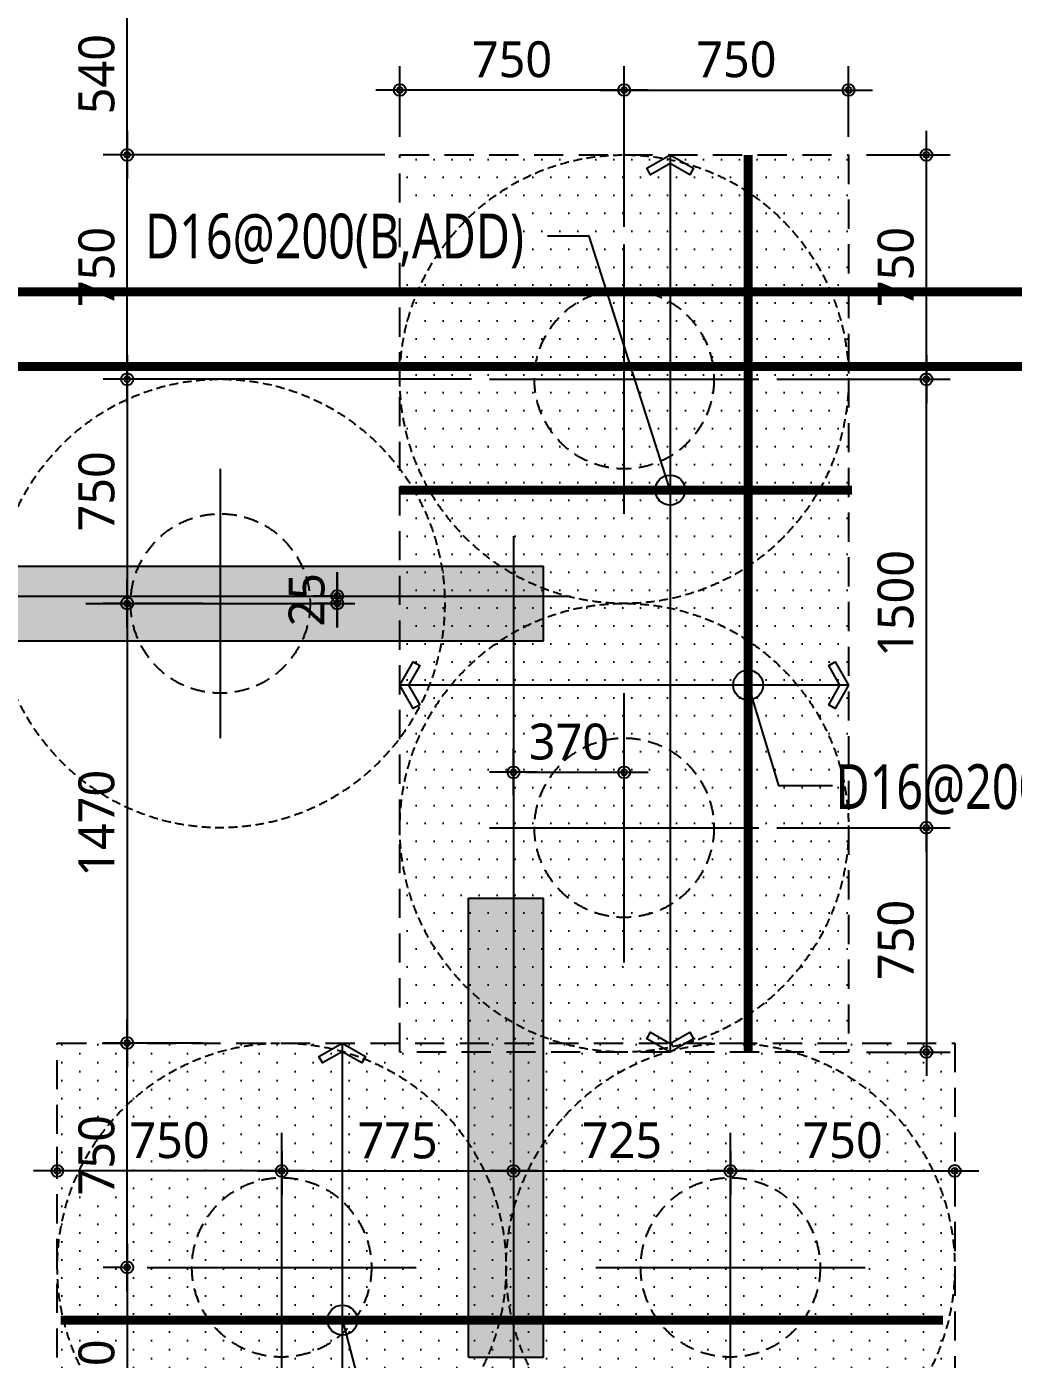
# Model space of a CAD drawing. Header units: millimetres. Extents: x 262481 to 2519995, y -394348 to 364571.
# Drawn here: x 547497 to 550795, y -72034 to -67578 of the extents above; entities that cross this region are included whole.
import ezdxf
from ezdxf.enums import TextEntityAlignment as Align
from ezdxf.xclip import XClip

# ---------------------------------------------------------------- set-up
doc = ezdxf.new("R2010")
doc.units = ezdxf.units.MM
doc.header["$LTSCALE"] = 65
doc.header["$XCLIPFRAME"] = 0
for name, pattern in [('HID2', [7.5, 6, -1.5]), ('XS-기초$0$CEN', [62, 60, -1, 0, -1]), ('XS-기초$0$HID', [2.3, 1.5, -0.8])]:
    doc.linetypes.add(name, pattern=pattern)
doc.layers.get('Defpoints').update_dxf_attribs({"color": 145})
for name, color, linetype in [('BAR-B', 2, 'HID2'), ('BAR-T', 2, 'Continuous'), ('DIM', 7, 'Continuous'), ('DOT', 3, 'Continuous'), ('LEADER', 7, 'Continuous'), ('T', 1, 'Continuous'), ('XS-기초$0$252', 252, 'Continuous'), ('XS-기초$0$CEN', 1, 'XS-기초$0$CEN'), ('XS-기초$0$PILE', 3, 'XS-기초$0$HID'), ('XS-기초$0$WALL', 11, 'Continuous'), ('XS-기초$0$보강구간', 6, 'XS-기초$0$HID')]:
    doc.layers.add(name, color=color, linetype=linetype)
doc.layers.add('XS-기초$0$DEFPOINT', color=144, linetype='Continuous', plot=False)
doc.styles.add('맑은고딕', font='malgun.ttf')
doc.dimstyles.new('DIM_40', dxfattribs={"dimscale": 40, "dimtxt": 3, "dimasz": 1, "dimexe": 2, "dimexo": 1.5, "dimgap": 1, "dimtad": 1, "dimdec": 0, "dimzin": 0, "dimdsep": 46, "dimtxsty": '맑은고딕', "dimblk1": 'DIMDOT', "dimblk2": 'DIMDOT', "dimsah": 1, "dimcen": 0.09, "dimdle": 2, "dimclrd": 7, "dimclre": 7, "dimclrt": 6, "dimadec": 0, "dimazin": 0, "dimtfac": 1, "dimtdec": 0, "dimtix": 1, "dimtmove": 2, "dimatfit": 3, "dimldrblk": 'DIMDOT', "dimfxl": 0, "dimtolj": 1, "dimtzin": 0, "dimarcsym": 0})

# ---------------------------------------------------------------- blocks, each defined once
blk = doc.blocks.new('XS-기초$0$PILE-600')
at = {"layer": 'XS-기초$0$DEFPOINT', "color": 173, "linetype": 'XS-기초$0$HID', "ltscale": 0.3}
blk.add_circle((0, 0), 750, dxfattribs=at)
at = {"layer": 'XS-기초$0$PILE', "linetype": 'Continuous'}
for p, q in [((0, -450), (0, 450)), ((-450, 0), (450, 0))]:
    blk.add_line(p, q, dxfattribs=at)
at = {"layer": 'XS-기초$0$PILE', "ltscale": 0.5}
blk.add_circle((0, 0), 300, dxfattribs=at)
blk = doc.blocks.new('XS-기초$0$A$C762E058C')
at = {"layer": 'XS-기초$0$252'}
h = blk.add_hatch(color=256, dxfattribs=at)
h.dxf.hatch_style = 1
h.paths.add_polyline_path([(124805, -55785), (124805, -55985), (123925, -55985), (123925, -56285), (125305, -56285), (125305, -57445), (126255, -57445), (126255, -63825), (124900, -63825), (124900, -64125), (125200, -64125), (125200, -64625), (125700, -64625), (125700, -64125), (126255, -64125), (126255, -65410), (126505, -65410), (126505, -64125), (127860, -64125), (127860, -63825), (126505, -63825), (126505, -57445), (127455, -57445), (127455, -56285), (128835, -56285), (128835, -55985), (127155, -55985), (127155, -57145), (126380, -57145), (125605, -57145), (125605, -55985), (125605, -55785)])
h.paths.add_polyline_path([(106100, -55300), (105300, -55300), (105300, -55800), (106100, -55800)])
h.paths.add_polyline_path([(105600, -63900), (105800, -63900), (105800, -65410), (106100, -65410), (106100, -64125), (107400, -64125), (107400, -63825), (106100, -63825), (106100, -60730), (109280, -60730), (109280, -60480), (106100, -60480), (106100, -56285), (106915, -56285), (106915, -55985), (105800, -55985), (105800, -63100), (105600, -63100)])
h.paths.add_polyline_path([(133680, -63250), (133480, -63250), (133480, -55950), (133680, -55950), (133680, -55150), (133480, -55150), (133480, -54495), (133180, -54495), (133180, -55985), (132365, -55985), (132365, -56285), (133180, -56285), (133180, -60480), (130000, -60480), (130000, -60730), (133180, -60730), (133180, -63825), (131880, -63825), (131880, -64125), (133180, -64125), (133180, -65410), (133480, -65410), (133480, -64050), (133680, -64050)])
h.paths.add_polyline_path([(117700, -64625), (117700, -63825), (117200, -63825), (117200, -64625)], flags=17)
h.paths.add_polyline_path([(109700, -63825), (109200, -63825), (108910, -63825), (108910, -64125), (109200, -64125), (109200, -64625), (109700, -64625)])
h.paths.add_polyline_path([(124075, -54635), (124375, -54635), (124375, -46185), (117850, -46185), (117850, -45985), (117050, -45985), (117050, -46185), (116075, -46185), (116075, -46485), (116525, -46485), (116525, -49385), (116825, -49385), (116825, -46485), (121375, -46485), (121375, -49085), (117935, -49085), (117935, -49385), (121850, -49385), (121850, -49085), (121675, -49085), (121675, -46485), (124075, -46485), (124075, -49085), (123420, -49085), (123420, -49385), (124075, -49385), (124075, -51585), (123475, -51585), (123475, -51885), (124075, -51885), (124075, -54185), (119175, -54185), (119175, -51885), (119875, -51885), (119875, -51585), (118875, -51585), (118875, -54185), (116525, -54185), (116525, -54485), (124075, -54485)])
h.paths.add_polyline_path([(120965, -51885), (122285, -51885), (122285, -51585), (120965, -51585)], flags=17)
h.paths.add_polyline_path([(114725, -53185), (113725, -53185), (113725, -53885), (110505, -53885), (110505, -53185), (109505, -53185), (109505, -53885), (108085, -53885), (108085, -53185), (107085, -53185), (107085, -53885), (105800, -53885), (105800, -54185), (114725, -54185)])
h.paths.add_polyline_path([(113025, -65410), (112775, -65410), (112775, -64125), (111420, -64125), (111420, -63825), (112775, -63825), (112775, -57445), (111825, -57445), (111825, -56285), (110445, -56285), (110445, -55985), (112125, -55985), (112125, -57145), (112900, -57145), (113675, -57145), (113675, -55985), (115355, -55985), (115355, -56285), (113975, -56285), (113975, -57445), (113025, -57445), (113025, -63825), (114380, -63825), (114380, -64125), (113025, -64125)])
h.paths.add_polyline_path([(119765, -65410), (119515, -65410), (119515, -64125), (118400, -64125), (118400, -63825), (119515, -63825), (119515, -60730), (116520, -60730), (116520, -60480), (119515, -60480), (119515, -56285), (118885, -56285), (118885, -55985), (119640, -55985), (120395, -55985), (120395, -56285), (119765, -56285), (119765, -60480), (122760, -60480), (122760, -60730), (119765, -60730), (119765, -63825), (120880, -63825), (120880, -64125), (119765, -64125)])
h.paths.add_polyline_path([(122390, -64125), (122390, -63825), (122790, -63825), (122790, -64125)])
h.paths.add_polyline_path([(122510, -63125), (122760, -63125), (122760, -61590), (122510, -61590)], flags=17)
h.paths.add_polyline_path([(122510, -56985), (122760, -56985), (122760, -57815), (122510, -57815)], flags=17)
h.paths.add_polyline_path([(121905, -56285), (122705, -56285), (122705, -55985), (121905, -55985)])
h.paths.add_polyline_path([(130370, -64125), (130370, -63825), (129970, -63825), (129970, -64125)])
h.paths.add_polyline_path([(130250, -63125), (130000, -63125), (130000, -61590), (130250, -61590)])
h.paths.add_polyline_path([(130250, -56985), (130000, -56985), (130000, -57815), (130250, -57815)])
h.paths.add_polyline_path([(130855, -56285), (130055, -56285), (130055, -55985), (130855, -55985)], flags=17)
h.paths.add_polyline_path([(116890, -64125), (116890, -63825), (116490, -63825), (116490, -64125)])
h.paths.add_polyline_path([(116770, -63125), (116520, -63125), (116520, -61590), (116770, -61590)])
h.paths.add_polyline_path([(116770, -56985), (116520, -56985), (116520, -57815), (116770, -57815)])
h.paths.add_polyline_path([(117375, -56285), (116575, -56285), (116575, -55985), (117375, -55985)])
h.paths.add_polyline_path([(109030, -63125), (109280, -63125), (109280, -61590), (109030, -61590)], flags=17)
h.paths.add_polyline_path([(109030, -56985), (109280, -56985), (109280, -57815), (109030, -57815)], flags=17)
h.paths.add_polyline_path([(108425, -56285), (109225, -56285), (109225, -55985), (108425, -55985)])
h.paths.add_polyline_path([(125850, -47200), (125050, -47200), (125050, -47700), (125850, -47700)])
h.paths.add_polyline_path([(114725, -50300), (113725, -50300), (113725, -51300), (114725, -51300)])
h.paths.add_polyline_path([(110505, -50300), (109505, -50300), (109505, -51300), (110505, -51300)])
h.paths.add_polyline_path([(108085, -50300), (107085, -50300), (107085, -51300), (108085, -51300)])
h.paths.add_polyline_path([(110505, -45410), (109505, -45410), (109505, -44410), (110505, -44410)])
h.paths.add_polyline_path([(108085, -45410), (107085, -45410), (107085, -44410), (108085, -44410)])
h.paths.add_polyline_path([(110505, -48330), (109505, -48330), (109505, -47330), (110505, -47330), (110505, -47705), (113005, -47705), (113005, -46805), (114425, -46805), (114425, -45775), (114725, -45775), (114725, -47105), (113305, -47105), (113305, -47830), (113305, -48555), (114725, -48555), (114725, -49850), (114425, -49850), (114425, -48855), (113005, -48855), (113005, -47955), (110505, -47955)])
h.paths.add_polyline_path([(108085, -48330), (107085, -48330), (107085, -47955), (105800, -47955), (105800, -47705), (107085, -47705), (107085, -47330), (108085, -47330)])
h.paths.add_polyline_path([(113725, -44360), (113725, -44610), (113095, -44610), (113095, -44360)])
h.paths.add_polyline_path([(114425, -43755), (114425, -44555), (114725, -44555), (114725, -43755)])
h.paths.add_polyline_path([(133850, -47200), (133050, -47200), (133050, -47700), (133850, -47700)])
h.paths.add_polyline_path([(125850, -39100), (125050, -39100), (125050, -39600), (125850, -39600)])
h.paths.add_polyline_path([(117850, -39100), (117050, -39100), (117050, -39600), (117850, -39600)], flags=17)
h.paths.add_polyline_path([(117485, -34200), (117485, -34500), (118975, -34500), (118975, -36300), (116075, -36300), (116075, -36600), (119275, -36600), (119275, -29350), (105800, -29350), (105800, -29650), (107085, -29650), (107085, -30350), (108085, -30350), (108085, -29650), (109505, -29650), (109505, -30350), (110505, -30350), (110505, -29650), (114425, -29650), (114425, -30465), (114725, -30465), (114725, -29650), (116075, -29650), (116075, -35190), (116375, -35190), (116375, -29650), (118975, -29650), (118975, -34200)])
h.paths.add_polyline_path([(110505, -41290), (109505, -41290), (109505, -42290), (110505, -42290), (110505, -41915), (114425, -41915), (114425, -42545), (114725, -42545), (114725, -41790), (114725, -41035), (114425, -41035), (114425, -41665), (110505, -41665)])
h.paths.add_polyline_path([(108085, -41290), (107085, -41290), (107085, -41665), (105800, -41665), (105800, -41915), (107085, -41915), (107085, -42290), (108085, -42290)])
h.paths.add_polyline_path([(110505, -38170), (109505, -38170), (109505, -39170), (110505, -39170)])
h.paths.add_polyline_path([(108085, -38170), (107085, -38170), (107085, -39170), (108085, -39170)])
h.paths.add_polyline_path([(110505, -36250), (109505, -36250), (109505, -35250), (110505, -35250), (110505, -35625), (113005, -35625), (113005, -34725), (114425, -34725), (114425, -33695), (114725, -33695), (114725, -35025), (113305, -35025), (113305, -35750), (113305, -36475), (114725, -36475), (114725, -37805), (114425, -37805), (114425, -36775), (113005, -36775), (113005, -35875), (110505, -35875)])
h.paths.add_polyline_path([(108085, -36250), (107085, -36250), (107085, -35875), (105800, -35875), (105800, -35625), (107085, -35625), (107085, -35250), (108085, -35250)])
h.paths.add_polyline_path([(110505, -33330), (109505, -33330), (109505, -32330), (110505, -32330)], flags=17)
h.paths.add_polyline_path([(108085, -33330), (107085, -33330), (107085, -32330), (108085, -32330)], flags=17)
h.paths.add_polyline_path([(113725, -39220), (113725, -38970), (113095, -38970), (113095, -39220)])
h.paths.add_polyline_path([(114425, -39825), (114425, -39025), (114725, -39025), (114725, -39825)])
h.paths.add_polyline_path([(113725, -32280), (113725, -32530), (113095, -32530), (113095, -32280)], flags=17)
h.paths.add_polyline_path([(114425, -31675), (114425, -32475), (114725, -32475), (114725, -31675)], flags=17)
edge = h.paths.add_edge_path()
edge.add_line((121375, -49385), (121850, -49385))
edge.add_line((116075, -34200), (116075, -34500))
blk = doc.blocks.new('XS-기초')
at = {"layer": 'XS-기초$0$CEN'}
for p, q in [((227490, 137920), (227490, 132890)), ((224470, 137720), (227680, 137720))]:
    blk.add_line(p, q, dxfattribs=at)
at = {"layer": 'XS-기초$0$WALL'}
for p, q in [((224410, 137820), (227590, 137820)), ((227590, 137570), (227590, 137820)), ((224410, 137570), (227590, 137570)), ((227340, 135175), (227340, 136710)), ((227340, 136710), (227590, 136710)), ((227590, 135175), (227590, 136710)), ((227340, 135175), (227590, 135175))]:
    blk.add_line(p, q, dxfattribs=at)
at = {"layer": 'XS-기초$0$보강구간'}
blk.add_lwpolyline([(228610, 139195), (228610, 136195), (227110, 136195), (227110, 139195)], close=True, dxfattribs=at)
blk.add_lwpolyline([(226260, 133225), (226260, 134725), (225965, 134725), (225965, 136225), (228965, 136225), (228965, 134725), (229260, 134725), (229260, 133225), (226260, 133225)], dxfattribs=at)
at = {"layer": 'XS-기초$0$252'}
blk.add_blockref('XS-기초$0$A$C762E058C', (118310, 198300), dxfattribs=at)
at = {"layer": 'XS-기초$0$PILE'}
for p in [(227860, 138445), (226510, 137695), (227860, 136945), (226715, 135475), (228215, 135475)]:
    blk.add_blockref('XS-기초$0$PILE-600', p, dxfattribs=at)
blk = doc.blocks.new('DIMDOT')
at = {"layer": 'DIM', "linetype": 'Continuous'}
blk.add_line((-2, 0), (2, 0), dxfattribs=at)
for radius in [0.5, 0.25]:
    blk.add_circle((0, 0), radius, dxfattribs=at)
blk = doc.blocks.new('*D383')
at = {"layer": 'Defpoints', "color": 0, "linetype": 'Continuous', "transparency": 16777216}
for p in [(547832.8, -70976.6), (547899.3, -70976.6), (547899.3, -71726.6)]:
    blk.add_point(p, dxfattribs=at)
at = {"layer": 'DIM', "color": 7, "linetype": 'Continuous', "lineweight": -2, "transparency": 16777216}
for p, q in [((547839.3, -70976.6), (547752.8, -70976.6)), ((547832.8, -71686.6), (547832.8, -71016.6)), ((547839.3, -71726.6), (547752.8, -71726.6))]:
    blk.add_line(p, q, dxfattribs=at)
at = {"layer": 'DIM', "color": 7, "linetype": 'Continuous', "lineweight": -2, "transparency": 16777216, "xscale": 40, "yscale": 40, "zscale": 40}
for p, rotation in [((547832.8, -70976.6), 90), ((547832.8, -71726.6), 270)]:
    blk.add_blockref('DIMDOT', p, dxfattribs=dict(at, rotation=rotation))
at = {"layer": 'DIM', "color": 6, "linetype": 'Continuous', "transparency": 16777216, "insert": (547730.8, -71351.6), "char_height": 120, "attachment_point": 5, "rotation": 90, "style": '맑은고딕'}
blk.add_mtext('\\A1;750', dxfattribs=at)
blk = doc.blocks.new('*D384')
at = {"layer": 'Defpoints', "color": 0, "linetype": 'Continuous', "transparency": 16777216}
for p in [(547899.3, -71726.6), (547832.8, -72476.6), (547899.3, -72476.6)]:
    blk.add_point(p, dxfattribs=at)
at = {"layer": 'DIM', "color": 7, "linetype": 'Continuous', "lineweight": -2, "transparency": 16777216}
for p, q in [((547839.3, -71726.6), (547752.8, -71726.6)), ((547832.8, -71766.6), (547832.8, -72436.6)), ((547839.3, -72476.6), (547752.8, -72476.6))]:
    blk.add_line(p, q, dxfattribs=at)
at = {"layer": 'DIM', "color": 7, "linetype": 'Continuous', "lineweight": -2, "transparency": 16777216, "xscale": 40, "yscale": 40, "zscale": 40}
for p, rotation in [((547832.8, -71726.6), 90), ((547832.8, -72476.6), 270)]:
    blk.add_blockref('DIMDOT', p, dxfattribs=dict(at, rotation=rotation))
at = {"layer": 'DIM', "color": 6, "linetype": 'Continuous', "transparency": 16777216, "insert": (547730.8, -72101.6), "char_height": 120, "attachment_point": 5, "rotation": 90, "style": '맑은고딕'}
blk.add_mtext('\\A1;750', dxfattribs=at)
blk = doc.blocks.new('*D385')
at = {"layer": 'Defpoints', "color": 0, "linetype": 'Continuous', "transparency": 16777216}
for p in [(548144.3, -69506.6), (547832.8, -70976.6), (548144.3, -70976.6)]:
    blk.add_point(p, dxfattribs=at)
at = {"layer": 'DIM', "color": 7, "linetype": 'Continuous', "lineweight": -2, "transparency": 16777216}
for p, q in [((548084.3, -69506.6), (547752.8, -69506.6)), ((547832.8, -69546.6), (547832.8, -70936.6)), ((548084.3, -70976.6), (547752.8, -70976.6))]:
    blk.add_line(p, q, dxfattribs=at)
at = {"layer": 'DIM', "color": 7, "linetype": 'Continuous', "lineweight": -2, "transparency": 16777216, "xscale": 40, "yscale": 40, "zscale": 40}
for p, rotation in [((547832.8, -69506.6), 90), ((547832.8, -70976.6), 270)]:
    blk.add_blockref('DIMDOT', p, dxfattribs=dict(at, rotation=rotation))
at = {"layer": 'DIM', "color": 6, "linetype": 'Continuous', "transparency": 16777216, "insert": (547730.5, -70241.6), "char_height": 120, "attachment_point": 5, "rotation": 90, "style": '맑은고딕'}
blk.add_mtext('\\A1;1470', dxfattribs=at)
blk = doc.blocks.new('*D386')
at = {"layer": 'Defpoints', "color": 0, "linetype": 'Continuous', "transparency": 16777216}
for p in [(549044.3, -68756.6), (547832.8, -69506.6), (548144.3, -69506.6)]:
    blk.add_point(p, dxfattribs=at)
at = {"layer": 'DIM', "color": 7, "linetype": 'Continuous', "lineweight": -2, "transparency": 16777216}
for p, q in [((548984.3, -68756.6), (547752.8, -68756.6)), ((547832.8, -68796.6), (547832.8, -69466.6)), ((548084.3, -69506.6), (547752.8, -69506.6))]:
    blk.add_line(p, q, dxfattribs=at)
at = {"layer": 'DIM', "color": 7, "linetype": 'Continuous', "lineweight": -2, "transparency": 16777216, "xscale": 40, "yscale": 40, "zscale": 40}
for p, rotation in [((547832.8, -68756.6), 90), ((547832.8, -69506.6), 270)]:
    blk.add_blockref('DIMDOT', p, dxfattribs=dict(at, rotation=rotation))
at = {"layer": 'DIM', "color": 6, "linetype": 'Continuous', "transparency": 16777216, "insert": (547730.8, -69131.6), "char_height": 120, "attachment_point": 5, "rotation": 90, "style": '맑은고딕'}
blk.add_mtext('\\A1;750', dxfattribs=at)
blk = doc.blocks.new('*D387')
at = {"layer": 'Defpoints', "color": 0, "linetype": 'Continuous', "transparency": 16777216}
for p in [(547832.8, -68006.6), (548754.3, -68006.6), (549044.3, -68756.6)]:
    blk.add_point(p, dxfattribs=at)
at = {"layer": 'DIM', "color": 7, "linetype": 'Continuous', "lineweight": -2, "transparency": 16777216}
for p, q in [((548694.3, -68006.6), (547752.8, -68006.6)), ((547832.8, -68716.6), (547832.8, -68046.6)), ((548984.3, -68756.6), (547752.8, -68756.6))]:
    blk.add_line(p, q, dxfattribs=at)
at = {"layer": 'DIM', "color": 7, "linetype": 'Continuous', "lineweight": -2, "transparency": 16777216, "xscale": 40, "yscale": 40, "zscale": 40}
for p, rotation in [((547832.8, -68006.6), 90), ((547832.8, -68756.6), 270)]:
    blk.add_blockref('DIMDOT', p, dxfattribs=dict(at, rotation=rotation))
at = {"layer": 'DIM', "color": 6, "linetype": 'Continuous', "transparency": 16777216, "insert": (547730.8, -68381.6), "char_height": 120, "attachment_point": 5, "rotation": 90, "style": '맑은고딕'}
blk.add_mtext('\\A1;750', dxfattribs=at)
blk = doc.blocks.new('*D388')
at = {"layer": 'Defpoints', "color": 0, "linetype": 'Continuous', "transparency": 16777216}
for p in [(547832.8, -67466.6), (548624.3, -67466.6), (548754.3, -68006.6)]:
    blk.add_point(p, dxfattribs=at)
at = {"layer": 'DIM', "color": 7, "linetype": 'Continuous', "lineweight": -2, "transparency": 16777216}
for p, q in [((548564.3, -67466.6), (547752.8, -67466.6)), ((547832.8, -67966.6), (547832.8, -67506.6)), ((548694.3, -68006.6), (547752.8, -68006.6))]:
    blk.add_line(p, q, dxfattribs=at)
at = {"layer": 'DIM', "color": 7, "linetype": 'Continuous', "lineweight": -2, "transparency": 16777216, "xscale": 40, "yscale": 40, "zscale": 40}
for p, rotation in [((547832.8, -67466.6), 90), ((547832.8, -68006.6), 270)]:
    blk.add_blockref('DIMDOT', p, dxfattribs=dict(at, rotation=rotation))
at = {"layer": 'DIM', "color": 6, "linetype": 'Continuous', "transparency": 16777216, "insert": (547730.8, -67736.6), "char_height": 120, "attachment_point": 5, "rotation": 90, "style": '맑은고딕'}
blk.add_mtext('\\A1;540', dxfattribs=at)
blk = doc.blocks.new('*D389')
at = {"layer": 'Defpoints', "color": 0, "linetype": 'Continuous', "transparency": 16777216}
for p in [(549944.3, -68756.6), (550504.4, -68756.6), (549944.3, -70256.6)]:
    blk.add_point(p, dxfattribs=at)
at = {"layer": 'DIM', "color": 7, "linetype": 'Continuous', "lineweight": -2, "transparency": 16777216}
for p, q in [((550004.3, -68756.6), (550584.4, -68756.6)), ((550504.4, -70216.6), (550504.4, -68796.6)), ((550004.3, -70256.6), (550584.4, -70256.6))]:
    blk.add_line(p, q, dxfattribs=at)
at = {"layer": 'DIM', "color": 7, "linetype": 'Continuous', "lineweight": -2, "transparency": 16777216, "xscale": 40, "yscale": 40, "zscale": 40}
for p, rotation in [((550504.4, -68756.6), 90), ((550504.4, -70256.6), 270)]:
    blk.add_blockref('DIMDOT', p, dxfattribs=dict(at, rotation=rotation))
at = {"layer": 'DIM', "color": 6, "linetype": 'Continuous', "transparency": 16777216, "insert": (550402, -69506.6), "char_height": 120, "attachment_point": 5, "rotation": 90, "style": '맑은고딕'}
blk.add_mtext('\\A1;1500', dxfattribs=at)
blk = doc.blocks.new('*D390')
at = {"layer": 'Defpoints', "color": 0, "linetype": 'Continuous', "transparency": 16777216}
for p in [(550244.3, -68006.6), (550504.4, -68006.6), (549944.3, -68756.6)]:
    blk.add_point(p, dxfattribs=at)
at = {"layer": 'DIM', "color": 7, "linetype": 'Continuous', "lineweight": -2, "transparency": 16777216}
for p, q in [((550304.3, -68006.6), (550584.4, -68006.6)), ((550504.4, -68716.6), (550504.4, -68046.6)), ((550004.3, -68756.6), (550584.4, -68756.6))]:
    blk.add_line(p, q, dxfattribs=at)
at = {"layer": 'DIM', "color": 7, "linetype": 'Continuous', "lineweight": -2, "transparency": 16777216, "xscale": 40, "yscale": 40, "zscale": 40}
for p, rotation in [((550504.4, -68006.6), 90), ((550504.4, -68756.6), 270)]:
    blk.add_blockref('DIMDOT', p, dxfattribs=dict(at, rotation=rotation))
at = {"layer": 'DIM', "color": 6, "linetype": 'Continuous', "transparency": 16777216, "insert": (550402.4, -68381.6), "char_height": 120, "attachment_point": 5, "rotation": 90, "style": '맑은고딕'}
blk.add_mtext('\\A1;750', dxfattribs=at)
blk = doc.blocks.new('*D391')
at = {"layer": 'Defpoints', "color": 0, "linetype": 'Continuous', "transparency": 16777216}
for p in [(548535.1, -69481.6), (548594.3, -69481.6), (548594.3, -69506.6)]:
    blk.add_point(p, dxfattribs=at)
at = {"layer": 'DIM', "color": 7, "linetype": 'Continuous', "lineweight": -2, "transparency": 16777216}
for p, q in [((548535.1, -69441.6), (548535.1, -69401.6)), ((548534.3, -69481.6), (548455.1, -69481.6)), ((548534.3, -69506.6), (548455.1, -69506.6)), ((548535.1, -69506.6), (548535.1, -69481.6)), ((548535.1, -69546.6), (548535.1, -69586.6))]:
    blk.add_line(p, q, dxfattribs=at)
at = {"layer": 'DIM', "color": 7, "linetype": 'Continuous', "lineweight": -2, "transparency": 16777216, "xscale": 40, "yscale": 40, "zscale": 40}
for p, rotation in [((548535.1, -69481.6), 270), ((548535.1, -69506.6), 90)]:
    blk.add_blockref('DIMDOT', p, dxfattribs=dict(at, rotation=rotation))
at = {"layer": 'DIM', "color": 6, "linetype": 'Continuous', "transparency": 16777216, "insert": (548433.1, -69494.1), "char_height": 120, "attachment_point": 5, "rotation": 90, "style": '맑은고딕'}
blk.add_mtext('\\A1;25', dxfattribs=at)
blk = doc.blocks.new('*D392')
at = {"layer": 'Defpoints', "color": 0, "linetype": 'Continuous', "transparency": 16777216}
for p in [(549494.3, -70071.2), (549124.3, -70207.6), (549494.3, -70256.6)]:
    blk.add_point(p, dxfattribs=at)
at = {"layer": 'DIM', "color": 7, "linetype": 'Continuous', "lineweight": -2, "transparency": 16777216}
for p, q in [((549124.3, -70147.6), (549124.3, -69991.2)), ((549494.3, -70196.6), (549494.3, -69991.2)), ((549164.3, -70071.2), (549454.3, -70071.2))]:
    blk.add_line(p, q, dxfattribs=at)
at = {"layer": 'DIM', "color": 7, "linetype": 'Continuous', "lineweight": -2, "transparency": 16777216, "xscale": 40, "yscale": 40, "zscale": 40, "rotation": 180}
blk.add_blockref('DIMDOT', (549124.3, -70071.2), dxfattribs=at)
at = {"layer": 'DIM', "color": 7, "linetype": 'Continuous', "lineweight": -2, "transparency": 16777216, "xscale": 40, "yscale": 40, "zscale": 40}
blk.add_blockref('DIMDOT', (549494.3, -70071.2), dxfattribs=at)
at = {"layer": 'DIM', "color": 6, "linetype": 'Continuous', "transparency": 16777216, "insert": (549309.3, -69969.2), "char_height": 120, "attachment_point": 5, "style": '맑은고딕'}
blk.add_mtext('\\A1;370', dxfattribs=at)
blk = doc.blocks.new('*D435')
at = {"layer": 'Defpoints', "color": 0, "linetype": 'Continuous', "transparency": 16777216}
for p in [(548349.3, -71276.6), (549124.3, -71276.6), (549124.3, -71404)]:
    blk.add_point(p, dxfattribs=at)
at = {"layer": 'DIM', "color": 7, "linetype": 'Continuous', "lineweight": -2, "transparency": 16777216}
for p, q in [((548349.3, -71336.6), (548349.3, -71484)), ((549124.3, -71336.6), (549124.3, -71484)), ((548389.3, -71404), (549084.3, -71404))]:
    blk.add_line(p, q, dxfattribs=at)
at = {"layer": 'DIM', "color": 7, "linetype": 'Continuous', "lineweight": -2, "transparency": 16777216, "xscale": 40, "yscale": 40, "zscale": 40, "rotation": 180}
blk.add_blockref('DIMDOT', (548349.3, -71404), dxfattribs=at)
at = {"layer": 'DIM', "color": 7, "linetype": 'Continuous', "lineweight": -2, "transparency": 16777216, "xscale": 40, "yscale": 40, "zscale": 40}
blk.add_blockref('DIMDOT', (549124.3, -71404), dxfattribs=at)
at = {"layer": 'DIM', "color": 6, "linetype": 'Continuous', "transparency": 16777216, "insert": (548736.8, -71302.9), "char_height": 120, "attachment_point": 5, "style": '맑은고딕'}
blk.add_mtext('\\A1;775', dxfattribs=at)
blk = doc.blocks.new('*D436')
at = {"layer": 'Defpoints', "color": 0, "linetype": 'Continuous', "transparency": 16777216}
for p in [(549124.3, -71276.6), (549849.3, -71276.6), (549849.3, -71404)]:
    blk.add_point(p, dxfattribs=at)
at = {"layer": 'DIM', "color": 7, "linetype": 'Continuous', "lineweight": -2, "transparency": 16777216}
for p, q in [((549124.3, -71336.6), (549124.3, -71484)), ((549849.3, -71336.6), (549849.3, -71484)), ((549164.3, -71404), (549809.3, -71404))]:
    blk.add_line(p, q, dxfattribs=at)
at = {"layer": 'DIM', "color": 7, "linetype": 'Continuous', "lineweight": -2, "transparency": 16777216, "xscale": 40, "yscale": 40, "zscale": 40, "rotation": 180}
blk.add_blockref('DIMDOT', (549124.3, -71404), dxfattribs=at)
at = {"layer": 'DIM', "color": 7, "linetype": 'Continuous', "lineweight": -2, "transparency": 16777216, "xscale": 40, "yscale": 40, "zscale": 40}
blk.add_blockref('DIMDOT', (549849.3, -71404), dxfattribs=at)
at = {"layer": 'DIM', "color": 6, "linetype": 'Continuous', "transparency": 16777216, "insert": (549486.8, -71302), "char_height": 120, "attachment_point": 5, "style": '맑은고딕'}
blk.add_mtext('\\A1;725', dxfattribs=at)
blk = doc.blocks.new('*D437')
at = {"layer": 'Defpoints', "color": 0, "linetype": 'Continuous', "transparency": 16777216}
for p in [(549849.3, -71336.6), (550599.3, -71336.6), (550599.3, -71404)]:
    blk.add_point(p, dxfattribs=at)
at = {"layer": 'DIM', "color": 7, "linetype": 'Continuous', "lineweight": -2, "transparency": 16777216}
for p, q in [((549849.3, -71396.6), (549849.3, -71484)), ((549889.3, -71404), (550559.3, -71404)), ((550599.3, -71396.6), (550599.3, -71484))]:
    blk.add_line(p, q, dxfattribs=at)
at = {"layer": 'DIM', "color": 7, "linetype": 'Continuous', "lineweight": -2, "transparency": 16777216, "xscale": 40, "yscale": 40, "zscale": 40, "rotation": 180}
blk.add_blockref('DIMDOT', (549849.3, -71404), dxfattribs=at)
at = {"layer": 'DIM', "color": 7, "linetype": 'Continuous', "lineweight": -2, "transparency": 16777216, "xscale": 40, "yscale": 40, "zscale": 40}
blk.add_blockref('DIMDOT', (550599.3, -71404), dxfattribs=at)
at = {"layer": 'DIM', "color": 6, "linetype": 'Continuous', "transparency": 16777216, "insert": (550224.3, -71302), "char_height": 120, "attachment_point": 5, "style": '맑은고딕'}
blk.add_mtext('\\A1;750', dxfattribs=at)
blk = doc.blocks.new('*D438')
at = {"layer": 'Defpoints', "color": 0, "linetype": 'Continuous', "transparency": 16777216}
for p in [(547599.3, -71404), (547599.3, -71404), (548349.3, -71404)]:
    blk.add_point(p, dxfattribs=at)
at = {"layer": 'DIM', "color": 7, "linetype": 'Continuous', "lineweight": -2, "transparency": 16777216}
for p, q in [((547599.3, -71344), (547599.3, -71324)), ((548349.3, -71344), (548349.3, -71324)), ((548309.3, -71404), (547639.3, -71404))]:
    blk.add_line(p, q, dxfattribs=at)
at = {"layer": 'DIM', "color": 7, "linetype": 'Continuous', "lineweight": -2, "transparency": 16777216, "xscale": 40, "yscale": 40, "zscale": 40, "rotation": 180}
blk.add_blockref('DIMDOT', (547599.3, -71404), dxfattribs=at)
at = {"layer": 'DIM', "color": 7, "linetype": 'Continuous', "lineweight": -2, "transparency": 16777216, "xscale": 40, "yscale": 40, "zscale": 40}
blk.add_blockref('DIMDOT', (548349.3, -71404), dxfattribs=at)
at = {"layer": 'DIM', "color": 6, "linetype": 'Continuous', "transparency": 16777216, "insert": (547974.3, -71302), "char_height": 120, "attachment_point": 5, "style": '맑은고딕'}
blk.add_mtext('\\A1;750', dxfattribs=at)
blk = doc.blocks.new('*D439')
at = {"layer": 'Defpoints', "color": 0, "linetype": 'Continuous', "transparency": 16777216}
for p in [(548744.3, -67789.6), (548744.3, -68006.6), (549494.3, -68306.6)]:
    blk.add_point(p, dxfattribs=at)
at = {"layer": 'DIM', "color": 7, "linetype": 'Continuous', "lineweight": -2, "transparency": 16777216}
for p, q in [((548744.3, -67946.6), (548744.3, -67709.6)), ((549494.3, -68246.6), (549494.3, -67709.6)), ((549454.3, -67789.6), (548784.3, -67789.6))]:
    blk.add_line(p, q, dxfattribs=at)
at = {"layer": 'DIM', "color": 7, "linetype": 'Continuous', "lineweight": -2, "transparency": 16777216, "xscale": 40, "yscale": 40, "zscale": 40, "rotation": 180}
blk.add_blockref('DIMDOT', (548744.3, -67789.6), dxfattribs=at)
at = {"layer": 'DIM', "color": 7, "linetype": 'Continuous', "lineweight": -2, "transparency": 16777216, "xscale": 40, "yscale": 40, "zscale": 40}
blk.add_blockref('DIMDOT', (549494.3, -67789.6), dxfattribs=at)
at = {"layer": 'DIM', "color": 6, "linetype": 'Continuous', "transparency": 16777216, "insert": (549119.3, -67687.6), "char_height": 120, "attachment_point": 5, "style": '맑은고딕'}
blk.add_mtext('\\A1;750', dxfattribs=at)
blk = doc.blocks.new('*D440')
at = {"layer": 'Defpoints', "color": 0, "linetype": 'Continuous', "transparency": 16777216}
for p in [(550244.3, -67789.6), (550244.3, -68006.6), (549494.3, -68306.6)]:
    blk.add_point(p, dxfattribs=at)
at = {"layer": 'DIM', "color": 7, "linetype": 'Continuous', "lineweight": -2, "transparency": 16777216}
for p, q in [((549494.3, -68246.6), (549494.3, -67709.6)), ((550244.3, -67946.6), (550244.3, -67709.6)), ((549534.3, -67789.6), (550204.3, -67789.6))]:
    blk.add_line(p, q, dxfattribs=at)
at = {"layer": 'DIM', "color": 7, "linetype": 'Continuous', "lineweight": -2, "transparency": 16777216, "xscale": 40, "yscale": 40, "zscale": 40, "rotation": 180}
blk.add_blockref('DIMDOT', (549494.3, -67789.6), dxfattribs=at)
at = {"layer": 'DIM', "color": 7, "linetype": 'Continuous', "lineweight": -2, "transparency": 16777216, "xscale": 40, "yscale": 40, "zscale": 40}
blk.add_blockref('DIMDOT', (550244.3, -67789.6), dxfattribs=at)
at = {"layer": 'DIM', "color": 6, "linetype": 'Continuous', "transparency": 16777216, "insert": (549869.3, -67687.6), "char_height": 120, "attachment_point": 5, "style": '맑은고딕'}
blk.add_mtext('\\A1;750', dxfattribs=at)
blk = doc.blocks.new('*D1034')
at = {"layer": 'Defpoints', "color": 0, "linetype": 'Continuous', "transparency": 16777216}
for p in [(549944.3, -70256.6), (550244.3, -71006.6), (550504.4, -71006.6)]:
    blk.add_point(p, dxfattribs=at)
at = {"layer": 'DIM', "color": 7, "linetype": 'Continuous', "lineweight": -2, "transparency": 16777216}
for p, q in [((550004.3, -70256.6), (550584.4, -70256.6)), ((550504.4, -70296.6), (550504.4, -70966.6)), ((550304.3, -71006.6), (550584.4, -71006.6))]:
    blk.add_line(p, q, dxfattribs=at)
at = {"layer": 'DIM', "color": 7, "linetype": 'Continuous', "lineweight": -2, "transparency": 16777216, "xscale": 40, "yscale": 40, "zscale": 40}
for p, rotation in [((550504.4, -70256.6), 90), ((550504.4, -71006.6), 270)]:
    blk.add_blockref('DIMDOT', p, dxfattribs=dict(at, rotation=rotation))
at = {"layer": 'DIM', "color": 6, "linetype": 'Continuous', "transparency": 16777216, "insert": (550402.4, -70631.6), "char_height": 120, "attachment_point": 5, "rotation": 90, "style": '맑은고딕'}
blk.add_mtext('\\A1;750', dxfattribs=at)

msp = doc.modelspace()

# ---------------------------------------------------------------- hatches: boundary and pattern name
at = {"layer": 'DOT'}
h = msp.add_hatch(dxfattribs=at)
h.set_pattern_fill('DOTS', color=256, scale=60, angle=-180, style=0)
h.set_pattern_definition([(180, (320379.29, 95178.35), (-30, -60), [0, -60])])
h.paths.add_polyline_path([(548744.3, -71006.6), (548744.3, -68006.6), (550244.3, -68006.6), (550244.3, -71006.6)])
h = msp.add_hatch(dxfattribs=at)
h.set_pattern_fill('DOTS', color=256, scale=60, angle=-90, style=0)
h.set_pattern_definition([(270, (384414.29, -300841.65), (60, -30), [0, -60])])
h.paths.add_polyline_path([(550599.3, -72476.6), (550894.3, -72476.6), (550894.3, -73976.6), (547894.3, -73976.6), (547894.3, -72476.6), (547599.3, -72476.6), (547599.3, -70976.6), (550599.3, -70976.6)])

# ---------------------------------------------------------------- linework, layer by layer
at = {"layer": 'BAR-B', "const_width": 30}
for points in [[(549908.5, -71009.5), (549908.5, -68006.6)], [(544454.3, -68714.1), (574714.3, -68714.1)], [(548744.3, -69127.3), (550255.6, -69127.3)], [(547610.1, -71902.9), (550560.1, -71902.9)]]:
    msp.add_lwpolyline(points, dxfattribs=at)
at = {"layer": 'BAR-T', "const_width": 30}
msp.add_lwpolyline([(544454.3, -68464.1), (574714.3, -68464.1)], dxfattribs=at)
at = {"layer": 'LEADER'}
for points in [[(549647.9, -68006.6), (549725.9, -68051.2), (549713.5, -68072.9), (549647.9, -68035.4), (549582.4, -68072.9), (549569.8, -68051.3), (549647.9, -68006.6), (549647.9, -71006.6), (549569.8, -70962), (549582.4, -70940.4), (549647.9, -70977.9), (549713.5, -70940.4), (549725.9, -70962.1), (549647.9, -71006.6)], [(549647.9, -69127.3), (549377.3, -68278), (549237.6, -68278)], [(550244.3, -69779.5), (550199.7, -69857.5), (550178, -69845.1), (550215.5, -69779.5), (550178, -69714), (550199.6, -69701.4), (550244.3, -69779.5), (548744.3, -69779.5), (548788.9, -69701.4), (548810.6, -69714), (548773.1, -69779.5), (548810.6, -69845.1), (548788.8, -69857.5), (548744.3, -69779.5)], [(549908.5, -69779.5), (550010.4, -70115.3), (550190.5, -70115.3)], [(548551.6, -70976.6), (548629.5, -71021.2), (548617.1, -71042.9), (548551.6, -71005.4), (548486, -71042.9), (548473.4, -71021.3), (548551.6, -70976.6), (548551.6, -73976.6), (548473.4, -73932), (548486, -73910.4), (548551.6, -73947.9), (548617.1, -73910.4), (548629.5, -73932.1), (548551.6, -73976.6)], [(548552.3, -71902.9), (548654.2, -72292.3), (548980.5, -72292.3)]]:
    msp.add_lwpolyline(points, dxfattribs=at)
for centre in [(549647.9, -69127.3), (549908.5, -69779.5), (548552.3, -71902.9)]:
    msp.add_circle(centre, 50, dxfattribs=at)

# ---------------------------------------------------------------- block references
ref = msp.add_blockref('XS-기초', (321634.3, -207201.6))
XClip(ref).set_block_clipping_path([(221470.0000000022, 130890.0000000024), (254429.9999999936, 145455.0000000008)])

# ---------------------------------------------------------------- texts
at = {"layer": 'T', "style": '맑은고딕', "width": 0.8}
for p in [(547892.5, -68278), (550200.5, -70119)]:
    msp.add_text('D16@200(B,ADD)', height=150, dxfattribs=at).set_placement(p, align=Align.MIDDLE_LEFT)

# ---------------------------------------------------------------- dimensions: what is measured, and where the dimension line sits
at = {"layer": 'DIM', "linetype": 'Continuous'}
for base, p1, p2, angle, picture, middle in [((547832.8, -67466.6), (548754.3, -68006.6), (548624.3, -67466.6), 90, '*D388', (547730.8, -67736.6)), ((547832.8, -68006.6), (549044.3, -68756.6), (548754.3, -68006.6), 90, '*D387', (547730.8, -68381.6)), ((550504.4, -68006.6), (549944.3, -68756.6), (550244.3, -68006.6), 90, '*D390', (550402.4, -68381.6)), ((547832.8, -69506.6), (549044.3, -68756.6), (548144.3, -69506.6), 90, '*D386', (547730.8, -69131.6)), ((550504.4, -68756.6), (549944.3, -70256.6), (549944.3, -68756.6), 90, '*D389', (550402, -69506.6)), ((547832.8, -70976.6), (548144.3, -69506.6), (548144.3, -70976.6), 90, '*D385', (547730.5, -70241.6)), ((548535.1, -69481.6), (548594.3, -69506.6), (548594.3, -69481.6), 90, '*D391', (548433.1, -69494.1)), ((550504.4, -71006.6), (549944.3, -70256.6), (550244.3, -71006.6), 270, '*D1034', (550402.4, -70631.6)), ((547832.8, -70976.6), (547899.3, -71726.6), (547899.3, -70976.6), 90, '*D383', (547730.8, -71351.6)), ((547832.8, -72476.6), (547899.3, -71726.6), (547899.3, -72476.6), 90, '*D384', (547730.8, -72101.6))]:
    dim = msp.add_linear_dim(base=base, p1=p1, p2=p2, angle=angle, dimstyle='DIM_40', override={"dimtix": 1, "dimatfit": 3}, dxfattribs=at)
    dim.commit()
    dim.dimension.update_dxf_attribs({"geometry": picture, "text_midpoint": middle})
for base, p1, p2, picture, middle in [((548744.3, -67789.6), (549494.3, -68306.6), (548744.3, -68006.6), '*D439', (549119.3, -67687.6)), ((550244.3, -67789.6), (549494.3, -68306.6), (550244.3, -68006.6), '*D440', (549869.3, -67687.6)), ((549494.3, -70071.2), (549124.3, -70207.6), (549494.3, -70256.6), '*D392', (549309.3, -69969.2)), ((547599.3, -71404), (548349.3, -71404), (547599.3, -71404), '*D438', (547974.3, -71302)), ((549124.3, -71404), (548349.3, -71276.6), (549124.3, -71276.6), '*D435', (548736.8, -71302.9)), ((549849.3, -71404), (549124.3, -71276.6), (549849.3, -71276.6), '*D436', (549486.8, -71302)), ((550599.3, -71404), (549849.3, -71336.6), (550599.3, -71336.6), '*D437', (550224.3, -71302))]:
    dim = msp.add_linear_dim(base=base, p1=p1, p2=p2, dimstyle='DIM_40', override={"dimtix": 1, "dimatfit": 3}, dxfattribs=at)
    dim.commit()
    dim.dimension.update_dxf_attribs({"geometry": picture, "text_midpoint": middle})

doc.saveas('drawing.dxf')
